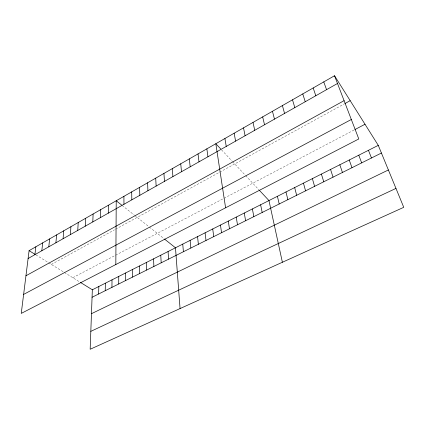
<?xml version="1.0" encoding="UTF-8"?>
<svg xmlns="http://www.w3.org/2000/svg" width="425" height="425" viewBox="0 0 425 425"><rect width="100%" height="100%" fill="white"/><g stroke="black" fill="none" stroke-linecap="round" stroke-linejoin="round"><path stroke-width="0.32" stroke-dasharray="2.12 1.59" d="M51.345 264.424L114.463 229.84M115.611 229.208L344.393 103.843M72.808 277.7L115.106 255.483M115.653 255.197L354.317 129.869M35.912 254.883L48.089 262.411M48.631 262.746L63.851 272.159M64.382 272.489L79.99 282.142M122.087 205.408L134.125 214.96M134.635 215.363L148.904 226.69M149.403 227.088L163.981 238.659M221.558 149.85L232.225 161.261M232.64 161.707L245.246 175.19M245.692 175.668L258.952 189.858"/><path stroke-width="0.64" d="M118.718 283.985L118.734 276.441M115.828 264.536L116.227 200.754L121.608 205.025M111.934 287.364L112.019 279.836M108.274 213.159L108.418 205.227M105.235 290.705L105.384 283.188M100.486 217.563L100.714 209.637M98.611 294.01L98.823 286.498M80.537 282.476L92.337 289.776L90.164 349.26L403.75 207.326L378.271 145.355L334.523 75.74L29.086 250.66L21.25 313.416L358.796 138.959L334.523 75.74M92.804 221.914L93.112 213.993M85.223 226.201L85.616 218.285M77.743 230.43L78.221 222.519M70.369 234.605L70.922 226.7M63.091 238.722L63.718 230.823M55.909 242.781L56.61 234.898M48.822 246.792L49.597 238.914M41.825 250.75L42.67 242.877M34.919 254.655L35.833 246.792M28.103 258.512L337.493 83.481M25.952 275.772L344.091 100.661M344.973 103.525L350.184 100.667M23.619 294.419L351.321 119.483M354.907 129.561L365.011 124.254M92.337 289.776L378.271 145.355M92.06 297.272L381.427 153.027M91.46 313.692L388.392 169.973M90.817 331.351L395.973 188.408M29.086 250.66L34.792 254.187M164.491 239.062L175.477 247.78L180.062 308.571M220.692 148.92L215.826 143.719L225.595 207.804M259.362 190.294L268.961 200.563L282.386 262.257M368.459 150.312L371.471 157.988M358.785 155.194L361.659 162.881M323.765 81.903L326.565 89.664M349.244 160.012L351.985 167.705M339.835 164.767L342.444 172.46M313.183 87.964L315.817 95.747M330.554 169.458L333.035 177.151M302.765 93.93L305.235 101.729M321.396 174.08L323.754 181.778M292.506 99.806L294.817 107.626M312.364 178.643L314.601 186.341M282.407 105.586L284.564 113.422M303.45 183.143L305.57 190.841M294.658 187.584L296.661 195.282M272.457 111.286L274.47 119.133M285.977 191.967L287.868 199.665M262.661 116.896L264.531 124.759M277.413 196.297L279.193 203.989M253.013 122.421L254.74 130.294M260.615 204.781L262.188 212.468M243.509 127.861L245.103 135.75M252.381 208.941L253.847 216.623M234.143 133.227L235.604 141.121M244.248 213.047L245.618 220.729M224.915 138.508L226.249 146.418M236.22 217.101L237.49 224.777M228.294 221.106L229.468 228.778M220.463 225.059L221.547 232.725M206.863 148.846L207.947 156.767M212.734 228.963L213.727 236.624M198.034 153.908L199.001 161.829M205.1 232.82L206.003 240.476M189.327 158.892L190.177 166.823M197.556 236.629L198.374 244.274M190.108 240.391L190.841 248.03M180.742 163.806L181.486 171.742M182.75 244.109L183.403 251.738M172.284 168.651L172.917 176.587M163.938 173.432L164.464 181.369M168.077 251.52L168.571 259.133M160.772 255.212L161.187 262.815M155.709 178.144L156.134 186.081M153.553 258.857L153.887 266.454M147.597 182.792L147.921 190.729M146.418 262.459L146.683 270.045M139.591 187.372L139.82 195.314M139.373 266.018L139.565 273.594M131.697 191.893L131.83 199.83M132.414 269.535L132.531 277.1M125.534 273.009L125.582 280.564M123.909 196.355L123.951 204.292"/></g></svg>
